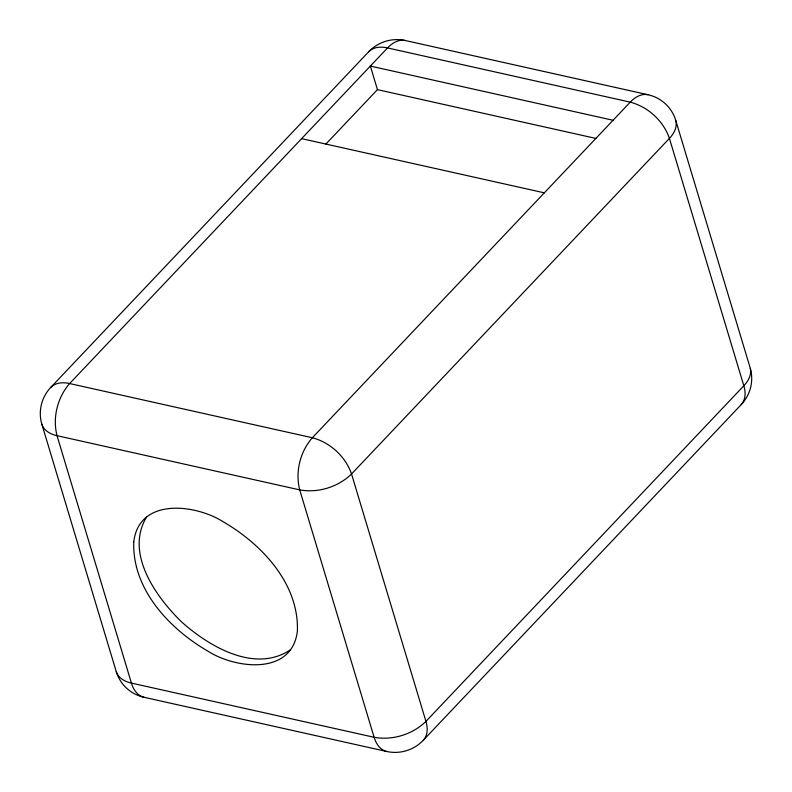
<?xml version="1.0" encoding="UTF-8"?>
<svg xmlns="http://www.w3.org/2000/svg" width="792" height="792" viewBox="0 0 792 792"><rect width="100%" height="100%" fill="white"/><g stroke="black" fill="none" stroke-linecap="round" stroke-linejoin="round"><path stroke-width="1.19" d="M146.57 517.037C124.542 553.42 156.252 597.257 181.814 622.136C209.167 646.48 254.786 673.507 290.308 649.895M423.314 740.233L741.213 404.613A38.343 37.65 -25.9 0 0 750.133 367.755L675.734 120.344A38.343 37.65 -25.9 0 0 648.024 94.733L405.326 40.521C398.534 39.065 392.01 43.164 387.545 47.926L69.646 383.546C57.44 397.445 52.391 417.74 57.024 435.679L131.422 683.09C133.224 689.278 137.293 695.742 143.976 697.267L386.674 751.479A38.343 37.65 -25.9 0 0 423.314 740.233C428.017 735.223 427.858 727.581 425.938 721.393L351.539 473.982C345.55 456.538 330.165 442.441 312.345 437.758L69.646 383.546C63.281 382.081 55.588 382.387 50.787 387.387A38.343 37.65 -25.9 0 0 41.867 424.245L116.266 671.656C118.305 678.229 125.126 681.724 131.422 683.09L374.121 737.293C392.495 740.649 412.582 734.441 425.938 721.393L743.837 385.773C748.173 381.229 751.816 374.863 750.311 368.389M741.213 404.613C745.916 399.604 745.747 391.951 743.837 385.773L669.428 138.372C663.439 120.919 648.054 106.821 630.234 102.138L387.545 47.926C381.17 46.461 373.487 46.768 368.686 51.767L50.787 387.387M325.898 144.055L377.447 89.635L595.871 138.422M648.024 94.733C641.233 93.278 634.709 97.366 630.234 102.138L312.345 437.758C300.128 451.648 295.079 471.943 299.723 489.892L374.121 737.293C375.923 743.48 379.982 749.955 386.674 751.479M613.058 120.275L370.359 66.073L377.447 89.635M301.623 138.64L544.322 192.842M41.867 424.245C43.897 430.818 50.718 434.313 57.024 435.679L299.723 489.892C318.097 493.238 338.184 487.04 351.539 473.982L669.428 138.372C673.913 133.69 677.665 126.987 675.734 120.344M368.686 51.767A38.343 37.65 -25.9 0 1 405.326 40.521M143.976 697.267A38.343 37.65 -25.9 0 1 116.266 671.656M133.759 541.916C132.056 589.248 169.419 628.848 207.95 651.202C235.769 668.894 292.129 675.685 297.386 631.056C299.079 583.724 261.726 544.124 223.195 521.77C195.367 504.088 139.016 497.297 133.759 541.916"/></g></svg>
